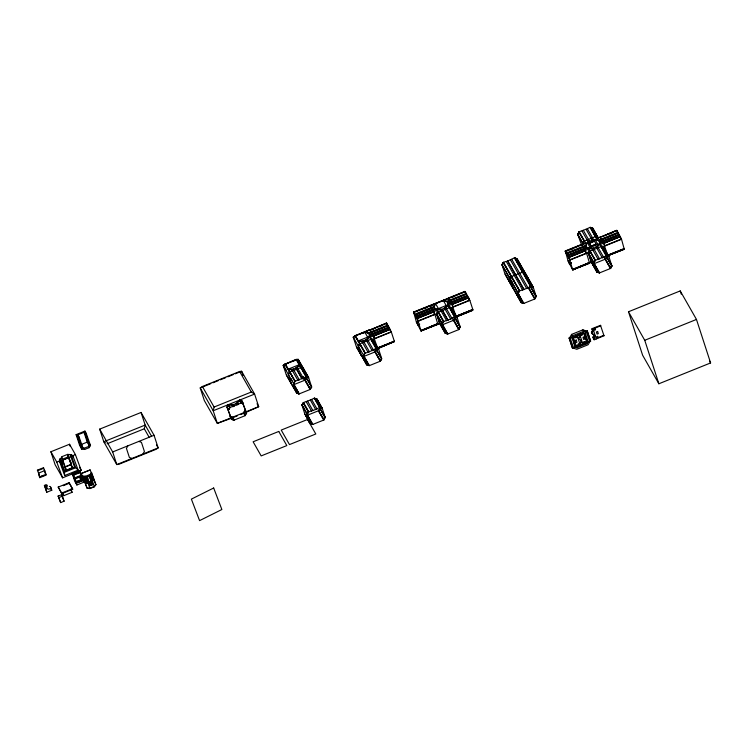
<?xml version="1.0" encoding="UTF-8"?>
<svg xmlns="http://www.w3.org/2000/svg" width="748" height="748" viewBox="0 0 748 748"><rect width="100%" height="100%" fill="white"/><g stroke="black" fill="none" stroke-linecap="round" stroke-linejoin="round"><path stroke-width="1.12" d="M60.364 458.87L59.588 459.179L59.335 460.974L64.711 475.541L78.157 470.118L72.78 455.551L70.967 454.597L67.582 454.391L61.514 456.832L66.385 470.09L64.852 471.259L60.364 458.87L61.757 457.262M39.775 477.663L38.4 472.53L39.775 477.663L45.852 475.214L43.468 467.715L37.4 470.165L38.7 473.054L44.768 470.604L44.469 470.09L45.974 474.326L39.906 476.766L39.607 476.252M45.684 473.802L45.852 475.214M70.19 454.906L74.678 467.304L72.463 467.65L70.705 464.564L71.397 462.713M353.757 336.937L355.431 335.506L369.521 329.831L359.975 334.141M369.811 330.523L369.895 329.924L373.308 335.917L377.488 347.932L394.299 341.153L391.335 332.019L386.707 323.155L355.412 335.759L365.239 353.019L363.734 355.59L366.698 364.725L369.334 365.632L380.199 361.256L381.704 358.685L378.731 349.55L372.971 339.424L369.68 337.376L367.642 337.142L358.329 340.892L362.004 341.658L363.36 341.116L358.329 340.892M373.13 329.139L369.97 330.111L386.333 323.052L386.37 323.8M370.073 330.364L370.036 329.616M373.673 336.067L389.97 329.447L390.97 331.869L374.673 338.433L373.682 336.011L389.97 329.447M377.777 348.624L377.74 347.876L394.14 341.565L377.777 348.624L394.037 341.312M386.258 323.547L386.333 323.052M386.707 323.155L387.277 325.782M394.299 341.153L394.215 341.752L378.451 348.101M429.941 305.483L429.978 306.231L429.941 305.483L413.644 312.047L416.384 322.089L421.012 330.962L440.535 323.099M417.281 318.498L433.578 311.879L434.569 314.31L418.272 320.873L417.281 318.442L433.578 311.879M417.749 324.613L416.748 322.238L418.786 321.416M421.012 330.962L418.123 321.229L414.85 314.824L434.251 307.007L435.486 303.501L438.412 308.634L437.346 310.121L416.907 318.349M421.274 330.803L437.636 323.744L437.674 324.492L421.274 330.803L437.636 323.744M421.386 331.055L421.348 330.307M430.231 306.184L430.455 305.278L448.155 298.452M437.823 324.193L434.934 314.459L430.315 305.586M448.043 298.19L447.977 298.686M448.333 298.891L448.417 298.293L451.829 304.277L456.009 316.292L472.82 309.522L469.856 300.387L465.228 291.514L413.504 312.355L414.916 315.039L434.317 307.222L433.896 306.474L435.486 303.501M448.557 297.985L448.604 298.733L448.557 297.985L464.854 291.421L464.891 292.169L464.854 291.421M452.203 304.38L468.5 297.816L452.203 304.38L453.195 306.802L469.501 300.182L468.5 297.816M465.228 291.514L465.808 294.142M469.501 300.182L468.491 297.863M456.299 316.993L472.596 310.429L472.558 309.681L456.261 316.245L472.558 309.681M472.596 310.429L472.82 309.522M581.654 245.129L581.617 244.381L565.329 250.945L568.069 260.987L572.688 269.86L592.22 261.987M569.957 259.762L568.966 257.34L585.263 250.776L586.254 253.198L569.957 259.762L568.957 257.396L585.263 250.776M572.688 269.86L569.808 260.126L565.179 251.253L585.619 243.025L587.657 243.25L595.417 240.127L596.474 238.649L616.913 230.412L621.541 239.285L624.281 249.327L607.872 255.629M572.959 269.701L589.321 262.642L589.359 263.389L572.959 269.701L589.321 262.642M573.062 269.953L573.024 269.205M581.551 244.876L581.617 244.381M581.907 245.082L581.991 244.484L586.619 253.348L589.499 263.081M600.018 237.789L600.102 237.191L603.514 243.175L607.694 255.19L624.505 248.42M600.177 237.378L616.642 230.571M600.279 237.63L600.242 236.882M603.888 243.278L620.176 236.714L603.888 243.278L604.88 245.699L621.177 239.079L620.176 236.714M607.984 255.891L607.946 255.143L624.346 248.832L608.049 255.395M616.539 230.319L603.225 236.144M616.829 231.01L616.913 230.412M624.281 249.327L624.243 248.579M149.32 437.589L144.308 428.782L145.168 425.07L141.063 412.457L99.68 429.128L103.785 441.741L116.772 464.564L118.764 464.33L156.005 449.324L158.165 447.893L154.06 435.28L141.063 412.457M202.381 386.492L239.622 371.494L241.613 371.26L254.601 394.074L258.705 406.688L217.322 423.359L204.326 400.545L200.221 387.932L202.381 386.492L214.078 407.034L213.217 410.746L217.322 423.359L231.01 418.413M59.793 462.227L60.186 461.03L59.588 459.179M575.165 347.091L572.837 338.367L573.688 336.927L583.496 332.832L585.357 333.468L588.096 341.883L587.03 343.706L577.026 347.736L575.165 347.091L572.426 338.685L573.688 336.927M388.904 327.11L369.512 334.926C368.577 338.629 365.136 340.228 362.004 341.658L368.091 352.355L376.104 348.643L378.731 349.55M467.435 295.479L448.033 303.295C447.098 306.998 443.658 308.587 440.525 310.027L435.598 309.466L416.197 317.283M619.11 234.376L599.718 242.193C598.783 245.896 595.343 247.485 592.21 248.925L587.283 248.364L567.882 256.181M62.991 463.367L63.552 462.404L62.552 460.029L68.62 457.589L67.582 454.391M127.936 445.799L126.431 448.379L129.404 457.505L132.041 458.412M142.905 454.036L144.401 451.465L141.437 442.33L138.801 441.423M239.79 400.217C244.661 407.557 235.807 397.394 241.959 400.965L246.569 413.12L245.064 415.692L234.208 420.067L231.571 419.161L226.962 407.015L228.43 404.977L229.888 407.538L228.654 409.661L229.655 407.464L228.196 404.892M228.654 409.661L227.196 407.09L228.43 404.977M228.598 410.026L230.103 407.454L240.968 403.079L243.605 403.985M233.759 420.077C228.888 412.737 237.742 422.901 231.59 419.329L226.981 407.174L228.477 404.603L233.441 404.603L237.584 403.181L239.341 400.227L241.978 401.134L246.588 413.279L244.895 410.633L243.885 412.831L245.353 415.402L243.885 412.831M241.959 400.965L243.418 403.537L241.258 402.789M231.59 419.329L230.122 416.758L232.291 417.506M244.951 410.269L243.446 412.84L245.064 415.692M245.12 415.318L246.354 413.205M286.419 375.131L291.383 383.836M294.731 381.246L293.496 383.359L294.964 381.321L289.85 372.336L288.382 374.374L289.691 372.055L285.025 364.201L289.457 371.971L288.447 374.168M291.14 361.864L298.256 359.339L295.965 359.461L283.595 364.902L285.858 364.295M300.92 367.53L296.619 359.526L300.92 367.53L303.379 368.334L308.494 377.319L306.325 376.571L301.21 367.586L306.325 376.571M291.542 384.126L296.797 392.887L298.835 393.859L296.666 393.111L286.166 374.542L283.202 365.417L285.371 363.724M293.674 383.817L295.18 381.237L306.044 376.861L308.681 377.768L311.645 386.903L310.139 389.474L299.275 393.85L296.647 392.943L293.674 383.817L283.202 365.417M303.492 377.001C304.24 385.529 308.466 372.224 305.081 380.124L310.196 389.11L311.664 387.071L306.362 377.628L304.866 380.208L294.001 384.584L299.275 393.85M310.429 389.184L305.306 380.199L306.315 378.002L311.664 387.071M301.93 404.958L303.398 402.92L308.522 411.905L307.278 414.027L301.93 404.958L304.436 409.034M301.949 405.126L303.454 402.555L310.317 400.03L315.665 409.521L319.592 407.445L322.229 408.352L325.202 417.487L323.697 420.058L312.832 424.434L310.196 423.527L304.913 414.261L301.949 405.126L307.232 414.401L310.196 423.527M302.164 405.042L303.398 402.92M314.627 398.404L316.928 398.918L321.921 408.127L319.751 407.389L314.627 398.404L316.797 399.142L321.921 408.127M307.045 413.943L308.288 411.83L303.164 402.845M307.232 414.401L308.737 411.821L315.665 409.521M310.214 423.695L305.231 414.486L310.214 423.695L312.514 424.209L307.4 415.224L312.384 424.443M319.751 407.389L314.768 398.17M304.913 414.261L307.55 415.168L318.414 410.792L319.92 408.212L325.202 417.487M318.629 410.708L323.978 419.768L318.629 410.708L320.097 408.67L325.221 417.655L319.864 408.586M318.863 410.783L320.097 408.67M356.478 346.904L361.443 355.618L356.478 346.904L358.283 348.035M359.507 343.753L358.273 345.866L359.741 343.828L355.085 335.983L359.741 343.828M364.79 353.019L363.547 355.141L365.024 353.103L359.91 344.117L358.432 346.156M323.744 419.693L324.987 417.571M361.733 355.674L366.716 364.893L369.016 365.407L363.902 356.422L361.733 355.674L366.847 364.659L369.016 365.407M371.27 339.368L376.253 348.577L378.423 349.325L376.384 348.353L371.27 339.368L373.299 340.34M376.422 349.41L374.916 351.981L364.052 356.357L369.334 365.632M380.48 360.966L375.131 351.897L376.599 349.858L375.365 351.981L380.48 360.966L381.723 358.844L375.935 348.559L373.785 349.989L380.199 361.256M380.246 360.882L381.489 358.769L376.375 349.784M436.963 314.525L438.431 312.486L443.545 321.472L442.311 323.585L436.963 314.525L438.431 312.486M449.791 307.737L454.775 316.946L457.075 317.461L451.96 308.475L449.791 307.737L454.906 316.722L457.075 317.461M442.077 323.51L443.312 321.388L438.197 312.402M438.412 308.634L446.173 305.511L448.211 305.736L451.493 307.783L457.262 317.919L460.226 327.044L458.72 329.625L447.856 334.001L445.228 333.094L442.255 323.959L443.76 321.388L447.977 320.181L441.816 309.261L435.102 308.503L415.701 316.32M447.416 334.001L442.423 324.791L447.416 334.001L445.247 333.253L439.459 322.968L436.486 313.833L437.346 310.121L443.76 321.388M451.96 308.475L456.944 317.694M445.247 333.253L440.123 324.267L442.292 325.015M454.943 317.778L453.447 320.35L442.582 324.726L447.856 334.001M453.886 320.35L459.01 329.335L453.886 320.35L455.13 318.227L460.244 327.213L455.13 318.227M458.776 329.251L460.011 327.128M509.033 276.713L510.173 278.714L501.983 264.652L503.217 262.539L511.408 276.592L510.099 278.92L518.065 292.898L519.533 290.86L511.342 276.797L519.533 290.86M521.206 302.482L504.965 273.955L502.002 264.82L503.507 262.249L507.714 261.043L523.965 289.57L519.748 290.776L518.242 293.347L521.206 302.482L523.843 303.389L534.708 299.013L536.213 296.442L533.249 287.307L516.999 258.78L514.362 257.873L507.714 261.043M503.451 262.613L501.983 264.652M533.062 286.858L530.893 286.11L522.936 272.132L530.762 286.334L533.062 286.858L525.105 272.88L522.637 272.076L514.811 257.864L522.777 271.842L524.806 272.814L517.42 259.837M509.94 278.63L511.174 276.517L503.217 262.539M532.931 287.082L525.105 272.88M518.065 292.898L519.299 290.776M521.225 302.65L513.399 288.438L521.225 302.65L523.394 303.389L517.85 293.179M528.743 287.737L534.998 298.723L535.998 296.526L530.313 286.54M581.72 245.316L577.69 234.33L579.195 231.749L586.058 229.234L592.22 240.155L595.978 239.528L598.503 240.164L617.904 232.348M579.148 232.123L577.671 234.161L582.795 243.147L584.263 241.108L578.915 232.039L584.263 241.108M590.509 227.373L595.492 236.583L597.792 237.107L592.678 228.121L590.509 227.373L595.623 236.359L597.792 237.107M582.795 243.147L584.029 241.034M582.973 243.596L584.478 241.024L595.343 236.649L597.979 237.555M592.678 228.121L597.661 237.331M590.116 251.375L588.639 253.413L593.762 262.408L595.23 260.369L589.882 251.3L595.23 260.369M591.939 262.941L596.923 272.15L599.223 272.674L594.108 263.689L591.939 262.941L597.063 271.926L599.223 272.674M601.345 246.859L603.645 247.373L608.629 256.592L606.46 255.844L601.345 246.859L603.505 247.597L608.629 256.592M593.762 262.408L594.997 260.285M596.904 271.991L593.94 262.857L595.445 260.285L606.31 255.9L608.937 256.807L611.911 265.942L610.405 268.513L599.541 272.889L596.904 271.991L591.135 261.856L588.171 252.731L589.022 249.009L590.088 247.532L597.848 244.409L599.887 244.633L620.326 236.405M606.46 255.844L601.476 246.625M606.628 256.676L605.123 259.247L594.258 263.623L599.541 272.889M605.338 259.163L606.806 257.125L611.929 266.11L610.686 268.223L605.338 259.163L610.686 268.223M605.571 259.238L606.806 257.125M571.612 334.393L569.892 337.339L573.781 348.259L576.802 349.297L588.096 344.753L589.817 341.799L585.927 330.878L582.907 329.84L571.612 334.393L572.426 335.815L570.696 338.769M610.452 268.149L611.696 266.026L606.581 257.041M585.974 342.547L586.488 341.668L584.048 334.16L583.15 333.851L574.221 337.451L573.707 338.33L576.147 345.838L577.045 346.146L585.974 342.547L585.488 341.696M575.455 346.418L576.932 346.932L586.516 343.07L587.358 341.63L584.74 333.571L583.262 333.066M587.404 341.761L587.012 343.519M299.144 364.744L297.377 367.698L295.946 368.025L299.144 364.744L288.279 369.119L291.944 369.886L293.3 369.334L288.279 369.119M580.233 342.425L581.121 345.062L580.523 345.127L579.709 342.631L581.346 342.145L581.327 340.387L578.55 339.04L578.157 337.844L579.719 337.142L578.83 334.506M591.378 332.168L593.379 331.121L591.537 332.458L591.93 333.655L594.192 335.123L594.725 336.759C590.985 338.517 595.417 334.627 594.725 336.759L593.875 334.552L591.762 333.365L591.537 332.458M89.208 445.602L87.217 442.105L81.008 444.611L83 448.099L84.187 448.239L88.582 446.463L89.208 445.602L85.3 434.532L86.188 433.298L84.926 431.091L76.128 434.635L79.662 445.499L81.738 449.137L84.627 449.464L89.021 447.697L90.527 445.602L86.188 433.298M46.75 487.79L46.348 487.098L47.012 488.603L48.62 489.192L50.527 488.481L51.051 487.761L50.35 486.527L49.359 486.415M87.095 488.22L82.748 475.924L85.637 476.242L90.041 474.475L91.546 472.381L95.894 484.676L94.379 486.77L89.984 488.547L87.095 488.22L81.354 473.475L90.153 469.931L95.894 484.676M90.564 474.746L91.387 474.054L93.509 480.066L93.014 480.749L90.919 475.747M92.687 480.758L93.509 480.066M95.725 484.386L94.22 486.481L89.816 488.257L87.89 488.033M86.188 483.012L87.329 482.918L86.188 483.012L84.253 476.803L85.207 476.906L86.974 481.918M84.066 477L85.207 476.906M238.397 404.612L237.584 403.181L236.153 403.509L239.341 400.227L240.968 403.079M62.495 459.553L60.962 460.721L56.745 462.012L50.901 451.745L69.517 444.247L75.37 454.513L81.205 470.333L62.589 477.841L55.109 464.714L50.901 451.745M67.825 454.812L68.573 457.103L70.789 456.766L75.37 454.513M283.258 365.379L285.259 364.285M355.319 336.058L353.308 337.161M454.457 316.918L452.306 318.349L458.72 329.625M606.142 255.816L603.991 257.247L610.405 268.513M234.32 406.248L233.441 404.603L232.151 405.369L228.477 404.603L230.103 407.454M303.473 378.394L297.377 367.698L293.235 369.119L291.944 369.886L298.041 380.582M586.058 229.234L590.06 227.373L592.697 228.28L598.465 238.406L596.474 238.649L590.06 227.373M310.317 400.03L314.319 398.179L316.946 399.086L322.229 408.352M467.93 296.442L448.529 304.258L445.958 307.839L444.527 308.167L450.689 319.087L454.625 317.012L457.262 317.919M510.36 259.734L526.676 288.476L530.613 286.4L533.249 287.307M80.653 443.517L77.829 434.822L84.038 432.325L85.3 434.532M210.833 383.649L200.221 387.932L213.217 410.746L254.601 394.074L251.319 392.027L239.622 371.494M212.956 382.798L218.266 380.657M220.389 379.806L225.69 377.665M227.813 376.814L233.124 374.673M235.246 373.822L241.613 371.26L242.978 375.459M587.489 228.907L593.575 239.603L588.143 241.791L585.572 245.372L566.18 253.189M283.595 364.902L288.98 362.733M353.654 336.684L357.862 334.982M369.97 330.111L385.248 323.959M414.588 312.131L429.866 305.979M431.418 305.352L446.939 299.106M448.491 298.48L463.769 292.328M580.532 245.288L565.366 251.693L565.329 250.945M355.328 336.357L353.252 337.189L356.226 346.324L366.698 364.725M362.565 333.44L365.669 332.187M379.236 326.67L382.293 325.445M423.864 308.7L427.071 307.456M431.297 305.754L434.485 304.464M451.652 297.498L454.709 296.273M570.453 249.645L573.51 248.411M609.442 233.937L612.5 232.703M589.284 243.231L594.454 241.146L596.147 244.213L590.976 246.298L589.284 243.231L590.976 246.298M589.349 243.446L594.454 241.146M387.698 325.081L368.296 332.897L364.715 332.009L367.642 337.142M414.495 314.291L433.896 306.474L434.317 307.222M466.228 293.45L446.827 301.266L443.246 300.378L446.173 305.511M567.386 255.218L586.787 247.401L593.491 248.158L599.662 259.079M364.715 332.009L368.652 333.43L388.053 325.614L368.727 333.645L368.296 332.897L369.577 335.141L388.979 327.334M415.776 316.535L435.168 308.718L435.598 309.466L434.251 307.007M447.248 302.014L446.827 301.266L448.108 303.51L467.5 295.694M567.452 255.433L586.853 247.616L587.283 248.364L585.572 245.372L586.002 246.12L566.535 253.722L585.927 245.905L586.881 243.212L589.433 241.024L588.143 241.791L582.056 231.095M592.22 240.155L595.847 239.603L598.858 240.697L618.259 232.88L598.933 240.912L598.503 240.164L599.784 242.408L619.185 234.592M590.911 246.083L596.147 244.213M389.409 328.082L370.008 335.889L367.436 339.47L366.006 339.807L367.436 339.47L373.523 350.167M619.615 235.34L600.214 243.156L597.643 246.737L596.212 247.064L597.643 246.737L603.73 257.434M62.43 460.226L68.62 457.729L70.714 461.394M390.119 329.139L369.68 337.376L376.104 348.643M468.641 297.508L448.211 305.736L460.226 327.044M568.592 257.247L589.022 249.009L595.445 260.285M107.067 443.788L144.308 428.782M447.977 320.181L441.881 309.485L440.525 310.027L446.621 320.724M391.335 332.019L372.971 339.424L373.953 342.462M418.123 321.229L436.486 313.833L442.255 323.959M469.856 300.387L451.493 307.783L452.484 310.831M569.808 260.126L588.171 252.731L593.94 262.857M621.541 239.285L603.178 246.681L599.887 244.633L611.911 265.942M416.384 322.089L418.487 321.247M568.069 260.987L570.163 260.136M570.472 260.313L568.433 261.136L569.424 263.558L571.472 262.688M39.485 477.14L43.534 475.513M70.705 464.564L64.637 467.014L66.385 470.09L72.463 467.65L68.349 456.832L62.271 459.272L61.785 457.673M65.057 467.061L71.247 464.564M214.078 407.034L251.319 392.027M417.599 324.969L419.703 324.127M569.275 263.866L571.379 263.016M64.852 471.259L74.678 467.304M99.68 429.128L112.677 451.951L154.06 435.28M64.711 475.541L64.356 472.334L75.735 467.743L78.157 470.118M421.096 330.364L439.459 322.968M572.772 269.261L591.135 261.856M377.843 348.129L394.14 341.565M421.451 330.569L437.748 324.006M573.136 269.458L589.433 262.894M447.902 319.957L450.689 319.087M456.196 316.741L472.493 310.177M507.649 260.828L523.89 289.354L526.676 288.476M608.891 255.227L624.169 249.065M456.981 316.469L472.736 310.121M608.657 255.367L624.421 249.019M72.257 473.568L79.569 470.623L83.393 479.384L84.178 482.058L76.876 485.003L74.763 481.31L72.257 473.568L76.38 483.236L83.692 480.291L76.193 482.909L76.876 485.003M50.724 487.49L51.79 490.239L46.787 492.249L44.394 485.424L45.647 484.919L46.067 485.686M45.955 485.143L46.778 484.816L47.218 485.863M44.394 485.424L44.787 486.125L46.039 485.62L47.012 488.603M72.995 474.877L80.307 471.932M73.678 475.139L79.98 472.643L80.99 475.382L74.688 477.879L73.697 475.167M74.389 478.617L81.7 475.672M79.699 477.028L75.127 478.935L76.399 481.721L80.99 479.87L79.699 477.028L80.99 479.87M80.419 476.766L81.41 476.308L82.719 479.206L81.719 479.608L80.419 476.766L81.719 479.608M58.241 487.079L69.115 482.703L72.519 488.687L72.706 489.257L61.832 493.643L58.241 487.079L61.832 493.643M63.365 485.667L69.302 483.273L72.706 489.257M86.88 476.598L89.208 475.663L91.172 481.039C86.329 486.078 85.796 467.771 88.844 481.983M233.142 417.552L237.397 415.841M240.585 414.551L242.717 413.7M245.905 412.41L258.705 406.688L257.013 403.714M87.011 476.794L89.339 475.859M80.971 479.814L76.399 481.721M76.081 482.329L83.393 479.384M88.713 481.787L91.172 481.039M61.645 493.072L72.519 488.687M58.176 496.074L61.626 494.68L62.439 496.176L64.094 501.188L60.644 502.581L58.176 496.074L60.644 502.581M61.71 494.886L62.393 496.186L59.008 497.514M62.224 492.932L63.776 495.672L72.07 492.334L71.004 489.07M89.769 485.517C97.231 481.647 88.376 488.855 89.059 483.489L91.985 482.376L92.668 484.349M62.617 497.14L62.308 496.616M63.225 499.72L64.094 501.188M628.488 311.757L680.222 290.916L696.472 319.443L710.6 362.939L658.866 383.771L642.625 355.244L628.488 311.757L644.739 340.284L658.866 383.771M572.426 335.815L583.721 331.271L586.741 332.308M591.967 328.681L600.504 325.333L600.747 325.763L592.285 329.251C592.79 327.661 591.219 329.859 592.855 331.327M574.511 347.642L572.342 347.988L569.088 337.984L571.023 337.208M585.198 331.495L587.367 331.149L590.621 341.153L588.685 341.93M569.088 337.984L569.331 338.414L583.496 332.832M585.441 331.925L587.367 331.149M592.93 336.955L593.744 339.452L594.183 339.106M596.998 338.059L603.758 335.338L604.001 335.759L594.501 339.676L593.37 336.6M577.409 346.474L582.935 344.332L579.681 334.328M586.759 342.706L582.935 344.332M593.744 339.452L594.426 339.536M644.739 340.284L696.472 319.443M365.239 353.019L368.091 352.355M584.73 333.524L585.357 333.468M295.965 359.461L297.704 359.517M76.128 434.635L77.39 436.841L79.092 437.038L83 448.099M70.967 454.597L71.565 456.448L73.248 456.813M594.538 334.711L593.875 334.552L595.09 336.189M606.591 255.61L608.76 256.358M514.68 258.097L516.98 258.612L524.937 272.59M522.805 272.356L524.974 273.104M535.998 296.526L529.977 285.624M521.365 302.416L523.535 303.164M576.848 347.007L575.511 346.548L575.296 347.035L576.914 347.586M373.458 340.275L370.821 339.368L359.956 343.743L358.451 346.324L361.424 355.45M301.051 367.305L303.221 368.044L298.125 359.564M301.079 367.81L303.249 368.558M319.882 407.155L322.051 407.903M310.345 423.471L312.514 424.209M229.945 416.309L232.581 417.216L234.208 420.067M587.358 341.63L588.096 341.883M443.246 300.378L447.182 301.799L466.584 293.983L449.763 300.752M105.421 442.76L103.785 441.741L145.168 425.07L151.377 435.981M586.516 343.07L587.03 343.706M62.252 460.815L64.459 465.191M709.478 360.966L710.6 362.939M608.937 256.807L603.178 246.681L603.832 248.71M599.784 242.408L600.214 243.156L599.718 242.193M595.417 240.127L597.848 244.409M596.212 247.064L602.374 257.976M583.346 230.328L589.508 241.249M598.297 259.621L592.21 248.925L593.491 248.158M587.657 243.25L590.088 247.532M579.195 231.749L585.619 243.025L583.459 244.456L577.69 234.33M594.548 264.914L599.092 272.898M593.024 328.868L596.315 338.947M591.743 331.598L592.594 333.804L592.276 333.234M590.621 341.153L587.124 330.719M582.907 329.84L583.721 331.271M579.719 337.142L579.616 335.123M576.558 345.286L577.045 346.146M514.362 257.873L536.213 296.442M528.509 287.662L534.764 298.639M528.21 287.597L534.708 299.013M511.791 259.397L528.032 287.924M506.359 261.585L522.609 290.112M503.507 262.249L519.748 290.776M510.903 279.995L512.614 282.996M502.002 264.82L523.843 303.389M517.71 293.403L523.394 303.389M448.108 303.51L448.529 304.258L448.033 303.295M452.054 318.536L445.958 307.839L444.527 308.167M373.869 341.34L378.423 349.325M369.577 335.141L370.008 335.889L369.512 334.926M366.006 339.807L372.167 350.719M363.285 340.901L369.456 351.812M359.91 344.117L365.024 353.103M363.734 355.59L353.252 337.189L355.431 335.506M363.771 356.646L368.886 365.632M308.681 377.768L298.2 359.367L298.863 361.396M306.044 376.861L296.217 359.601L285.353 363.977L295.18 381.237M303.258 376.917L304.913 379.834M303.725 378.208L310.139 389.474M314.319 398.179L319.592 407.445M295.946 368.025L302.042 378.722M296.021 368.24L302.108 378.937M318.414 410.792L323.697 420.058M311.738 399.703L317.021 408.978M293.235 369.119L299.396 380.031M307.596 401.134L312.945 410.615M289.85 372.336L294.964 381.321M306.306 401.891L311.589 411.166M283.492 365.463L286.241 370.297M290.888 378.451L292.019 380.452M298.966 393.626L293.852 384.64L298.835 393.859M303.454 402.555L308.737 411.821M307.55 415.168L312.832 424.434M236.153 403.509L237.041 405.154M232.965 406.8L232.151 405.369L233.441 404.603M156.463 444.91L158.165 447.893L116.772 464.564L112.677 451.951M88.46 441.965L90.527 445.602M77.829 434.822L79.092 437.038M79.484 467.313L81.205 470.333M82.607 479.281L84.178 482.058M70.508 489.594L72.07 492.334M43.468 467.715L43.767 468.239L37.699 470.679L37.4 470.165M51.388 489.538L51.79 490.239M413.644 312.047L413.569 312.542M68.62 457.589L70.826 463.676M46.582 485.443L47.021 486.499M92.799 484.508L92.341 483.386L89.451 484.554L89.91 485.667M71.565 456.448L75.735 467.743M60.186 461.03L64.356 472.334M56.745 462.012L62.589 477.841M88.582 446.463L89.021 447.697M84.187 448.239L84.627 449.464M91.415 475.064L93.182 480.066M90.891 474.746L93.014 480.749M77.39 436.841L81.738 449.137M90.041 474.475L94.379 486.77M89.208 475.663L91.041 480.852M85.637 476.242L89.984 488.547M85.01 477.112L87.133 483.124M84.253 476.803L86.385 482.806M680.222 290.916L681.288 294.179M604.319 249.57L603.664 247.541L601.027 246.634L590.163 251.01L588.657 253.581L591.631 262.716M592.697 228.28L593.351 230.309M600.504 325.333L604.001 335.759M592.566 328.615L593.538 331.401M592.21 329.111L593.099 331.757M593.688 337.17L594.501 339.676M593.089 337.236L593.903 339.742M581.888 334.337L582.168 335.207L581.14 335.628L580.85 334.758M580.813 340.518L581.346 342.145M578.69 337.563L579.214 339.19M577.054 335.3L580.345 345.38M576.409 336.544L576.699 337.413L575.661 337.834L575.38 336.965M569.331 338.414L572.585 348.418M525.779 275.068L525.124 273.039L522.487 272.132L511.623 276.508L510.117 279.088L513.091 288.214M452.643 310.672L451.979 308.644L449.342 307.737L438.478 312.112L436.982 314.684L439.946 323.819M304.389 371.541L303.398 368.502L300.761 367.595L289.897 371.971L288.401 374.542L291.365 383.677M84.926 431.091L88.105 440.871M84.038 432.325L87.217 442.105M90.153 469.931L81.354 473.475M79.569 470.623L81.719 477.252M69.517 444.247L70.228 446.406M69.115 482.703L69.302 483.273M62.72 492.408L63.776 495.672M61.626 494.68L62.963 498.738M50.527 488.481L50.752 489.173M44.787 486.125L46.787 492.249M576.932 346.932L577.026 347.736M505.283 274.179L513.109 288.382L505.283 274.179M213.676 487.995L191.376 499.122L199.576 520.627L221.866 509.51L213.676 487.995M91.882 482.572L89.274 483.601L89.545 484.358L92.144 483.311L91.882 482.572M92.256 483.591L89.657 484.648L89.994 485.471L92.593 484.414L92.256 483.591M307.54 419.478L281.22 430.081L289.485 444.593L315.806 433.99L307.54 419.478M278.77 431.446L253.123 441.778L261.174 455.915L286.821 445.584L278.77 431.446M595.268 328.952L594.23 329.363L594.52 330.233L595.548 329.821L595.268 328.952M576.259 340.05L574.997 340.555L575.708 342.734L576.97 342.229L576.259 340.05M584.244 336.834L582.982 337.339L583.692 339.517L584.955 339.012L584.244 336.834M597.624 331.448L596.362 331.953L597.072 334.122L598.335 333.617L597.624 331.448M578.812 343.94L577.783 344.361L578.064 345.23L579.102 344.809L578.812 343.94M584.291 341.733L583.253 342.154L583.543 343.023L584.571 342.603L584.291 341.733M597.671 336.348L596.633 336.759L596.923 337.629L597.951 337.217L597.671 336.348"/></g></svg>
